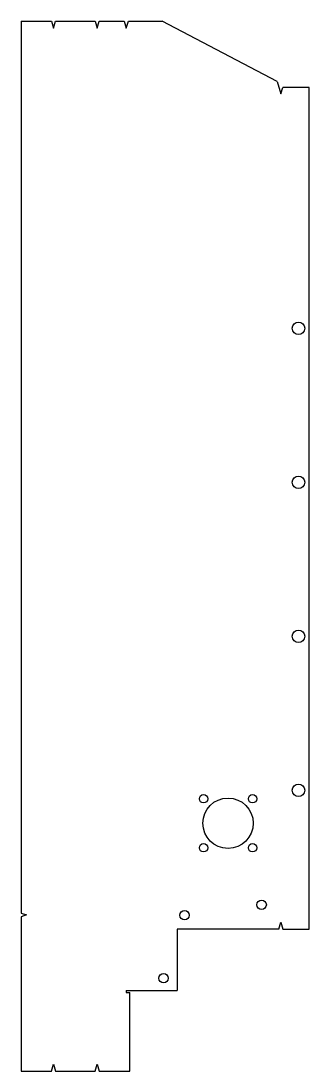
# Model space of a CAD drawing. Extents: x 1047 to 1458, y 77 to 1577.
import ezdxf

# ---------------------------------------------------------------- set-up
doc = ezdxf.new("R2010")
doc.units = 0
doc.layers.get('0').update_dxf_attribs({"linetype": 'CONTINUOUS'})

msp = doc.modelspace()

# ---------------------------------------------------------------- linework, layer by layer
for p, q in [((1046.7, 1577.3), (1090, 1577.3)), ((1046.7, 1577.3), (1046.7, 302.8)), ((1090, 1577.3), (1093, 1567.3)), ((1093, 1567.3), (1096, 1577.3)), ((1096, 1577.3), (1152.5, 1577.3)), ((1152.5, 1577.3), (1155.5, 1567.3)), ((1155.5, 1567.3), (1158.5, 1577.3)), ((1158.5, 1577.3), (1194.1, 1577.3)), ((1194.1, 1577.3), (1197.1, 1567.3)), ((1197.1, 1567.3), (1200.1, 1577.3)), ((1200.1, 1577.3), (1248.4, 1577.3)), ((1412.4, 1490.9), (1248.4, 1577.3)), ((1412.4, 1490.9), (1417.7, 1473.1)), ((1417.7, 1473.1), (1420.5, 1482.3)), ((1458, 1482.3), (1420.5, 1482.3)), ((1458, 279.8), (1458, 1482.3)), ((1046.7, 302.8), (1054.7, 300.3)), ((1054.7, 300.3), (1046.7, 297.8)), ((1046.7, 297.8), (1046.7, 77.3)), ((1414.7, 279.8), (1417.7, 289.8)), ((1417.7, 289.8), (1420.7, 279.8)), ((1414.7, 279.8), (1269.9, 279.8)), ((1269.9, 279.8), (1269.9, 192.3)), ((1420.7, 279.8), (1458, 279.8)), ((1197.1, 192.3), (1197.1, 189.3)), ((1197.1, 192.3), (1269.9, 192.3)), ((1197.1, 189.3), (1202.1, 189.3)), ((1202.1, 77.3), (1202.1, 189.3)), ((1046.7, 77.3), (1090, 77.3)), ((1090, 77.3), (1093, 87.3)), ((1093, 87.3), (1096, 77.3)), ((1096, 77.3), (1152.5, 77.3)), ((1152.5, 77.3), (1155.5, 87.3)), ((1155.5, 87.3), (1158.5, 77.3)), ((1158.5, 77.3), (1202.1, 77.3))]:
    msp.add_line(p, q)
for centre, radius in [((1443, 1138.3), 9), ((1443, 918.3), 9), ((1443, 698.3), 9), ((1443, 478.3), 9), ((1307.4, 466.3), 6), ((1342.4, 431.3), 36), ((1377.4, 466.3), 6), ((1307.4, 396.3), 6), ((1377.4, 396.3), 6), ((1390.3, 314.8), 6.75), ((1280.3, 299.8), 6.75), ((1250.3, 209.8), 6.75)]:
    msp.add_circle(centre, radius)

doc.saveas('drawing.dxf')
